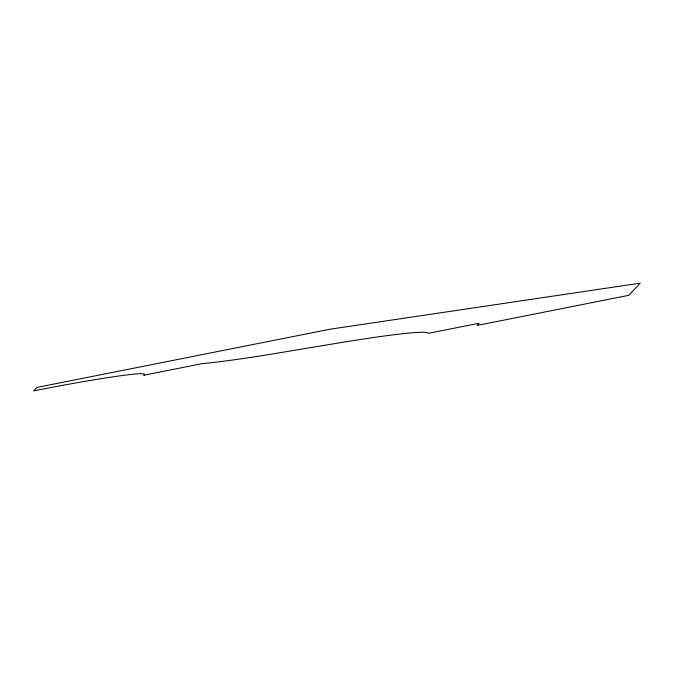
<?xml version="1.0" encoding="UTF-8"?>
<svg xmlns="http://www.w3.org/2000/svg" width="674" height="674" viewBox="0 0 674 674"><rect width="100%" height="100%" fill="white"/><g stroke="black" fill="none" stroke-linecap="round" stroke-linejoin="round"><path stroke-width="1.01" d="M36.952 387.424L33.7 390.844A127.546 5.788 -11.4 0 1 143.672 375.258L202.318 363.606A242.91 11.02 -11.4 0 0 280.536 352.628L335.644 343.479A234.847 10.649 -11.4 0 1 428.386 333.327L479.054 323.259L476.956 325.466L628.724 295.33L640.3 283.156L330.193 329.19L36.952 387.424"/></g></svg>
